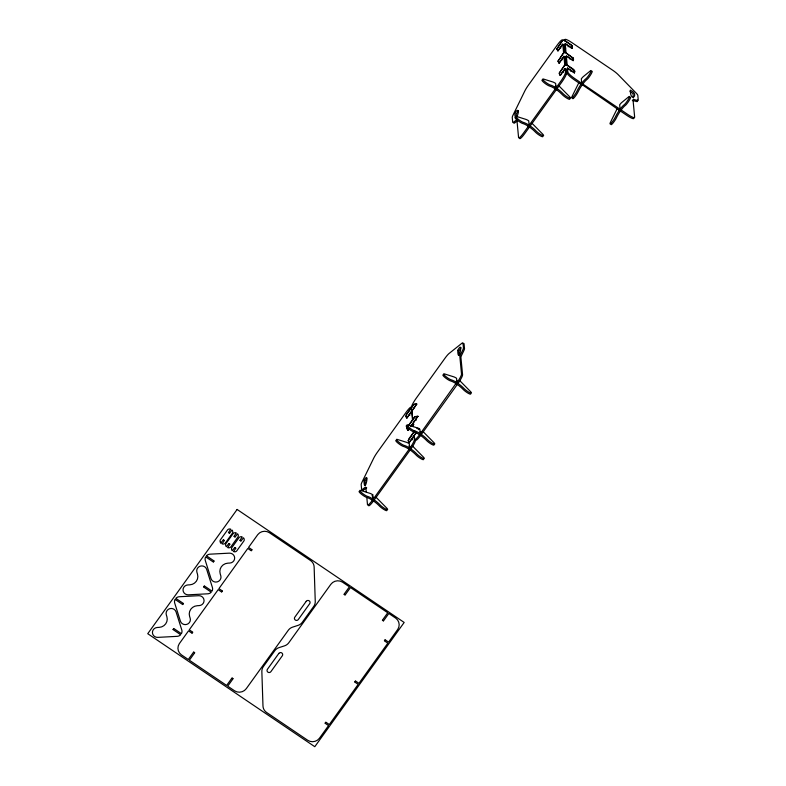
<?xml version="1.0" encoding="UTF-8"?>
<svg xmlns="http://www.w3.org/2000/svg" width="786" height="786" viewBox="0 0 786 786"><rect width="100%" height="100%" fill="white"/><g stroke="black" fill="none" stroke-linecap="round" stroke-linejoin="round"><path stroke-width="1.18" d="M572.355 47.455L572.336 46.688M573.485 58.94L573.279 60.601M573.515 59.716L573.416 58.498M574.645 71.202L574.438 72.862M407.187 427.496L407.158 428.655M407.148 428.223L407.521 426.788M408.307 440.484L414.782 430.905M557.077 48.811L562.196 40.774A1.7 1.651 -5.4 0 1 564.584 40.322L571.343 44.9L572.296 46.551M558.237 61.072L563.356 53.026A1.7 1.651 -5.4 0 1 565.743 52.583L573.308 58.39M559.396 73.334L559.436 72.597M572.326 47.15L572.12 48.339M574.645 71.664L574.379 72.951L567.492 68.294L566.745 69.335L567.099 73.147A8.508 1.543 35.7 0 0 574.026 79.651L580.982 84.357L581.738 83.316L581.316 78.875A5.099 0.786 -55.9 0 1 583.291 76.635L590.473 70.769A5.099 0.786 -55.9 0 1 590.119 73.186A5.099 0.786 -55.9 0 1 585.992 78.688L585.285 79.258A8.508 1.317 -55.9 0 0 577.572 89.977L576.944 91.264A5.099 0.786 -55.9 0 1 572.847 97.189A5.099 0.786 -55.9 0 1 572.179 96.206L578.673 83.07A5.099 0.786 -55.9 0 1 578.84 82.727M557.146 48.388L562.226 41.078A1.7 1.651 -5.4 0 1 564.613 40.636L571.943 45.765M558.306 60.65L563.385 53.34M559.465 72.911L564.515 65.287M415.607 419.822L416.167 420.314M372.829 497.145L373.733 497.518M568.435 45.863L565.586 43.751M415.519 419.586L416.718 417.916M559.603 72.538L564.545 65.602A1.7 1.651 -5.4 0 1 566.932 65.159L574.468 70.652M412.395 445.996A5.099 0.924 35.7 0 1 413.289 446.831L423.379 457.059A5.099 0.924 35.7 0 1 422.809 458.267A5.099 0.924 35.7 0 1 416.924 454.092L415.941 453.09A8.508 1.543 35.7 0 0 404.947 445.652L404.033 445.367A5.099 0.924 35.7 0 1 398.188 441.614A5.099 0.924 35.7 0 1 397.294 439.413L406.696 442.371A5.099 0.924 35.7 0 1 409.418 443.785L409.093 446.762M516.795 117.094C522.14 104.558 511.539 112.388 516.019 118.057M560.634 46.875L557.962 50.933L562.796 44.222L563.867 44.94L564.574 52.416M560.939 46.453L562.462 44.33M563.257 45.794L563.867 44.94M565.134 52.289L564.427 44.822L565.173 43.77L572.061 48.427L569.044 46.099M568.16 46.806L568.651 45.883M565.733 64.668L565.026 57.201L563.955 56.474L559.121 63.194L562.098 58.714M562.403 58.292L563.926 56.17M566.293 64.54L565.586 57.073L566.333 56.032L573.22 60.689L570.636 58.645M564.682 61.603L566.254 60.335M220.837 542.988L223.322 539.727M228.441 532.594L230.75 529.204A3.144 3.056 -5.4 0 0 229.365 528.978L228.687 529.116A2.299 2.23 -5.4 0 0 227.518 529.951L220.444 539.795A2.27 2.201 -5.4 0 0 220.041 540.925L220.218 542.026M569.437 58.901L569.86 58.37M224.393 540.444L222.084 543.833A3.144 3.056 -5.4 0 0 223.47 544.059L224.148 543.922A2.299 2.23 -5.4 0 0 225.317 543.097L232.391 533.242A2.27 2.201 -5.4 0 0 232.794 532.122L232.617 531.022A3.193 3.105 -5.4 0 0 231.998 530.059L229.522 533.321M561.45 73.481L560.28 75.456L565.114 68.736L566.185 69.463L566.549 73.275A8.508 1.317 -55.9 0 1 562 81.793L557.117 88.582L556.046 87.855L555.623 83.414A5.099 0.924 35.7 0 0 552.912 81.999L543.509 79.052A5.099 0.924 35.7 0 0 544.403 81.243A5.099 0.924 35.7 0 0 550.239 84.996L551.163 85.281A8.508 1.543 35.7 0 1 562.147 92.719L563.14 93.721A5.099 0.924 35.7 0 0 569.025 97.896A5.099 0.924 35.7 0 0 569.595 96.688L559.504 86.46A5.099 0.924 35.7 0 0 558.61 85.625M561.744 73.069L563.562 70.543M563.867 70.121L564.78 68.854M565.576 70.308L566.185 69.463M555.289 86.401L555.8 85.654M182.883 604.375L183.344 603.736M213.487 561.833L213.949 561.194M565.507 74.336L566.136 73.452M528.31 125.475L528.389 126.31L523.505 133.099A8.508 1.317 -55.9 0 1 518.583 137.658L516.942 120.287A8.508 1.317 -55.9 0 0 515.852 120.435L513.798 122.066A8.508 1.317 -55.9 0 1 512.698 122.213L512.256 117.507A8.508 1.317 -55.9 0 1 513.12 114.933L524.694 91.225A8.508 1.317 -55.9 0 1 528.526 84.986L557.343 44.93A8.508 1.317 -55.9 0 1 562.403 40.096L562.491 41.049M555.299 88.906L556.37 89.624L530.206 125.996L529.135 125.269L555.299 88.906L555.162 87.511M556.046 87.855L560.929 81.066A8.508 1.317 -55.9 0 0 565.468 72.548L565.114 68.736M228.864 543.48L226.388 546.742A3.193 3.105 -5.4 0 1 225.769 545.779L225.592 544.678A2.27 2.201 -5.4 0 1 225.985 543.548L233.069 533.704A2.299 2.23 -5.4 0 1 234.238 532.879L234.916 532.741A3.144 3.056 -5.4 0 1 236.301 532.967L233.992 536.347M229.934 544.197L227.635 547.587A3.144 3.056 -5.4 0 0 229.021 547.813L229.699 547.675A2.299 2.23 -5.4 0 0 230.868 546.85L237.942 536.995A2.27 2.201 -5.4 0 0 238.345 535.875L238.168 534.775A3.193 3.105 -5.4 0 0 237.549 533.802L235.063 537.074M570.597 71.162L570.99 70.416M173.146 629.331L173.608 628.692M203.751 586.788L204.203 586.15M234.778 547.478L232.302 550.74A3.193 3.105 -5.4 0 1 231.683 549.778L231.506 548.677A2.27 2.201 -5.4 0 1 231.899 547.547L238.983 537.703A2.299 2.23 -5.4 0 1 240.152 536.877L240.83 536.74A3.144 3.056 -5.4 0 1 242.216 536.966L239.907 540.346M235.849 548.206L233.55 551.585A3.144 3.056 -5.4 0 0 234.935 551.811L235.613 551.674A2.299 2.23 -5.4 0 0 236.782 550.848L243.857 541.004A2.27 2.201 -5.4 0 0 244.259 539.874L244.082 538.774A3.193 3.105 -5.4 0 0 243.464 537.811L240.978 541.073M582.053 85.084L582.809 84.043L620.085 109.264L619.339 110.305L582.004 84.534M192.148 633.015L192.599 632.376M221.79 591.809L222.251 591.17M251.432 550.593L251.893 549.954M193.661 652.026L188.286 659.493L181.32 654.787A8.508 8.263 -5.4 0 1 179.316 643.665L188.522 630.863L192 633.221M194.731 652.753L189.357 660.22L226.633 685.441L232.008 677.974M633.919 118.273A8.508 1.543 35.7 0 1 627.366 115.739L620.409 111.032L621.156 109.981L628.122 114.687A8.508 1.543 35.7 0 0 634.666 117.232L633.025 99.861A8.508 1.543 35.7 0 1 634.302 99.586L636.984 100.392A8.508 1.543 35.7 0 0 638.261 100.127L637.819 95.411A8.508 1.543 35.7 0 0 636.316 93.259L618.277 74.758A8.508 1.543 35.7 0 0 612.628 70.18L571.56 42.405A8.508 1.543 35.7 0 0 564.79 39.654L564.918 41.078M409.545 414.035L406.873 418.083L411.707 411.373L412.562 420.343M409.85 413.613L411.677 411.068L411.589 410.115M408.189 425.855L414.851 416.649L417.828 416.197M408.553 425.688L414.88 416.953L417.857 416.501M408.897 428.792L408.032 430.345L409.231 428.684M410.705 426.297L412.228 424.175M413.092 422.976L415.224 420.009M417.022 417.504L417.916 416.256L413.122 423.29L413.397 426.277M410.734 426.601L412.866 423.634L413.927 424.352M233.078 678.691L227.704 686.168L234.67 690.874A8.508 8.263 -5.4 0 0 246.293 688.644L288.295 630.254A8.508 8.263 -5.4 0 1 292.618 627.13L298.002 625.391A8.508 8.263 -5.4 0 0 302.325 622.257L313.722 606.419A8.508 8.263 -5.4 0 0 315.255 601.398L314.135 567.001A8.508 8.263 -5.4 0 0 310.519 560.516L269.451 532.741A8.508 8.263 -5.4 0 0 257.769 534.608L248.563 547.4L252.041 549.758M414.419 431.072L408.681 439.05L408.317 440.917M413.996 435.582L409.192 442.606L414.026 435.896L414.389 439.708A8.508 1.317 -55.9 0 1 409.85 448.226L410.911 448.944A8.508 1.317 -55.9 0 0 415.45 440.425L415.401 439.944M414.556 434.815L416.079 432.693M418.476 429.353L419.076 428.517L417.14 428.301M416.413 432.585L414.281 435.552L414.635 439.354A8.508 1.317 -55.9 0 0 419.547 434.746L420.608 435.464A8.508 1.317 -55.9 0 1 415.696 440.072L415.647 439.6M418.506 429.657L419.076 428.517M371.994 495.799L372.741 494.767A5.099 0.924 35.7 0 0 370.019 493.362L360.617 490.405A5.099 0.924 35.7 0 0 361.511 492.596A5.099 0.924 35.7 0 0 367.357 496.349L368.27 496.644A8.508 1.543 35.7 0 1 379.265 504.072L380.247 505.074A5.099 0.924 35.7 0 0 386.132 509.249A5.099 0.924 35.7 0 0 386.702 508.051L376.612 497.823A5.099 0.924 35.7 0 0 376.042 497.273M456.273 381.171L456.921 380.62M409.093 449.278L410.154 449.985L374.224 499.935L373.173 499.218L409.093 449.278L409.015 448.442M456.224 383.755L457.285 384.472L421.355 434.412L420.304 433.695L456.175 383.204M344.032 594.285L349.397 586.818L342.441 582.112A8.508 8.263 -5.4 0 0 330.818 584.342L288.816 642.722A8.508 8.263 -5.4 0 1 284.493 645.856L279.109 647.595A8.508 8.263 -5.4 0 0 274.786 650.729L263.389 666.567A8.508 8.263 -5.4 0 0 261.856 671.588L262.976 705.985A8.508 8.263 -5.4 0 0 266.592 712.47L307.66 740.245A8.508 8.263 -5.4 0 0 319.342 738.378L328.548 725.586L325.07 723.228M345.103 595.012L350.477 587.545L387.753 612.766L382.379 620.233M383.45 620.96L388.824 613.483L395.79 618.199A8.508 8.263 -5.4 0 1 397.795 629.321L388.589 642.113L385.111 639.765M325.217 723.032L325.679 722.393M354.859 681.816L355.321 681.177M384.511 640.61L384.963 639.971M563.984 48.359L565.684 48.113M563.945 48.761L565.389 48.211M564.82 61.062L565.566 60.139M561.479 59.638L561.882 60.119M414.419 407.512L414.605 407.777M366.679 478.654L365.058 481.396L365.421 485.276M518.367 110.905L516.225 113.999L516.373 116.652M461.009 347.746L458.828 350.939L459.211 355.557M417.17 428.616L419.017 428.763M560.516 47.278L560.811 47.917M416.668 403.935L413.691 404.387L406.362 414.527L405.969 416.089L406.784 418.024M416.698 404.24L414.851 404.092L413.465 404.986L406.391 414.831L406.087 416.845M630.038 91.373L633.005 93.622L633.428 97.857M562.835 71.801L563.208 72.489M411.746 438.952L412.286 439.757M420.146 431.553L420.942 432.064M567.178 56.307L570.204 58.361M565.586 57.073L566.451 57.663M567.463 67.979L571.795 70.907M572.218 71.192L574.35 72.636M581.738 83.316L574.772 78.61A8.508 1.543 35.7 0 1 567.856 72.096L567.492 68.294M528.389 126.31L529.459 127.037L524.576 133.826A8.508 1.317 -55.9 0 1 519.654 138.385M459.525 380.483A5.099 0.924 35.7 0 1 460.419 381.318L470.509 391.546A5.099 0.924 35.7 0 1 469.94 392.745A5.099 0.924 35.7 0 1 464.054 388.569L463.072 387.567A8.508 1.543 35.7 0 0 452.078 380.139L451.164 379.844A5.099 0.924 35.7 0 1 445.318 376.101A5.099 0.924 35.7 0 1 444.424 373.9L453.827 376.858A5.099 0.924 35.7 0 1 456.548 378.262L456.98 382.713L458.032 383.43A8.508 1.317 -55.9 0 0 462.571 374.834L460.93 357.463A8.508 1.317 -55.9 0 1 461.795 354.899L463.642 351.106A8.508 1.317 -55.9 0 0 464.506 348.532L464.064 343.816A8.508 1.317 -55.9 0 0 463.2 343.796M409.879 415.175L409.427 414.438M372.338 499.424L373.478 500.977A8.508 1.317 -55.9 0 1 368.555 505.526M344.239 594.432L344.887 594.874M382.585 620.38L383.244 620.822M228.657 532.731L229.306 533.173M234.199 536.484L234.857 536.926M240.113 540.493L240.771 540.935M251.284 550.799L247.806 548.451L218.921 588.616L222.399 590.964M384.364 640.806L387.842 643.164L358.947 683.329L355.469 680.971M223.529 539.864L224.177 540.306M229.08 543.617L229.728 544.059M234.985 547.616L235.643 548.058M214.097 560.988L206.433 555.81A5.099 4.952 -5.4 0 1 209.941 554.179L229.316 553.157A5.099 4.952 -5.4 0 1 234.66 557.834A5.099 4.952 -5.4 0 1 229.817 563.051L227.92 563.149A8.508 8.263 -5.4 0 0 220.208 573.868L220.768 575.627A5.099 4.952 -5.4 0 1 217.388 581.846A5.099 4.952 -5.4 0 1 211.012 578.594L205.323 560.615A5.099 4.952 -5.4 0 1 205.677 556.852L213.34 562.039M221.642 592.005L218.164 589.657L189.269 629.822L192.747 632.17M354.712 682.022L358.19 684.37L329.305 724.535L325.826 722.187M204.35 585.943L212.014 591.131A5.099 4.952 -5.4 0 0 212.377 587.368L206.679 569.388A5.099 4.952 -5.4 0 0 200.312 566.136A5.099 4.952 -5.4 0 0 196.932 572.355L197.483 574.114A8.508 8.263 -5.4 0 1 189.77 584.833L187.883 584.931A5.099 4.952 -5.4 0 0 183.03 590.148A5.099 4.952 -5.4 0 0 188.385 594.825L207.75 593.803A5.099 4.952 -5.4 0 0 211.267 592.172L203.603 586.995M183.492 603.53L175.828 598.352A5.099 4.952 -5.4 0 1 179.346 596.731L198.711 595.7A5.099 4.952 -5.4 0 1 204.055 600.376A5.099 4.952 -5.4 0 1 199.212 605.593L197.315 605.701A8.508 8.263 -5.4 0 0 189.603 616.411L190.163 618.179A5.099 4.952 -5.4 0 1 186.783 624.389A5.099 4.952 -5.4 0 1 180.407 621.137L174.718 603.157A5.099 4.952 -5.4 0 1 175.072 599.394L182.735 604.581M173.745 628.486L181.409 633.673A5.099 4.952 -5.4 0 0 181.772 629.91L176.074 611.93A5.099 4.952 -5.4 0 0 169.707 608.678A5.099 4.952 -5.4 0 0 166.327 614.898L166.878 616.656A8.508 8.263 -5.4 0 1 159.175 627.375L157.279 627.474A5.099 4.952 -5.4 0 0 152.435 632.691A5.099 4.952 -5.4 0 0 157.78 637.377L177.145 636.346A5.099 4.952 -5.4 0 0 180.662 634.715L172.999 629.537M193.867 652.164L194.525 652.606M232.224 678.112L232.872 678.554M573.102 58.026L565.773 52.898A1.7 1.651 -5.4 0 0 563.405 53.31M557.844 50.569L557.323 49.813M557.873 50.874L557.146 49.38M559.003 62.821L558.482 62.074M559.033 63.135L558.306 61.642M560.163 75.083L559.642 74.336M560.192 75.397L559.465 73.904M406.755 417.72L406.234 416.963M407.914 429.981L407.394 429.225M407.944 430.286L407.217 428.792M409.074 442.243L408.376 441.054M409.103 442.547L408.288 440.612M572.12 45.824L572.355 46.993M573.279 58.076L573.446 58.803M574.605 71.064L573.662 69.423L566.903 64.845A1.7 1.651 -5.4 0 0 564.535 65.258M557.058 48.938L557.176 49.695M558.217 61.2L558.335 61.956M559.377 73.462L559.494 74.218M407.128 428.35L407.246 429.107M574.576 70.76L574.674 71.516M637.397 99.989L637.515 101.168A8.508 1.543 35.7 0 1 636.238 101.443L633.555 100.637A8.508 1.543 35.7 0 0 632.327 100.647M620.351 110.472L620.409 111.032M620.085 109.264L619.673 104.813A5.099 0.786 -55.9 0 1 621.647 102.583L628.829 96.707A5.099 0.786 -55.9 0 1 628.476 99.124A5.099 0.786 -55.9 0 1 624.339 104.626L623.642 105.206A8.508 1.317 -55.9 0 0 615.929 115.925L615.291 117.202A5.099 0.786 -55.9 0 1 611.203 123.137A5.099 0.786 -55.9 0 1 610.525 122.154L617.02 109.008A5.099 0.786 -55.9 0 1 617.393 108.301M619.28 109.745L619.339 110.305M580.933 83.807L580.982 84.357M565.173 43.77L566.028 52.731M566.333 56.032L567.187 64.992M562.796 44.222L563.641 53.183M563.955 56.474L564.8 65.444M557.038 87.747L557.117 88.582M530.157 125.436L530.206 125.996M529.135 125.269L528.713 120.818A5.099 0.924 35.7 0 0 526.001 119.413L516.598 116.456A5.099 0.924 35.7 0 0 517.493 118.657A5.099 0.924 35.7 0 0 523.329 122.4L524.252 122.695A8.508 1.543 35.7 0 1 535.246 130.122L536.229 131.124A5.099 0.924 35.7 0 0 542.114 135.3A5.099 0.924 35.7 0 0 542.684 134.101L532.594 123.874A5.099 0.924 35.7 0 0 531.7 123.038M457.933 382.32L458.032 383.43M421.276 433.577L421.355 434.412M420.304 433.695L419.871 429.254A5.099 0.924 35.7 0 0 417.15 427.849L407.747 424.892A5.099 0.924 35.7 0 0 408.641 427.083A5.099 0.924 35.7 0 0 414.487 430.836L415.401 431.131A8.508 1.543 35.7 0 1 426.395 438.559L427.378 439.561A5.099 0.924 35.7 0 0 433.263 443.736A5.099 0.924 35.7 0 0 433.833 442.528L423.742 432.3A5.099 0.924 35.7 0 0 422.495 431.17M411.618 407.384L411.569 406.912A8.508 1.317 -55.9 0 1 416.266 398.168L445.082 358.111A8.508 1.317 -55.9 0 1 449.061 353.494L461.913 343.246A8.508 1.317 -55.9 0 1 463.003 343.109L463.445 347.815A8.508 1.317 -55.9 0 1 462.59 350.389L460.734 354.181A8.508 1.317 -55.9 0 0 459.869 356.746L461.52 374.116A8.508 1.317 -55.9 0 1 456.98 382.713M411.844 409.771L411.933 410.724L416.757 403.994L411.962 411.029L412.807 419.989M411.461 408.691L411.324 407.256A8.508 1.317 -55.9 0 0 406.254 412.09L377.437 452.147A8.508 1.317 -55.9 0 0 373.605 458.385L362.032 482.093A8.508 1.317 -55.9 0 0 361.177 484.657L361.619 489.373A8.508 1.317 -55.9 0 0 362.71 489.226L364.763 487.585A8.508 1.317 -55.9 0 1 365.854 487.448L366.266 491.79M412.866 423.634L413.151 426.621M413.574 431.101L413.721 432.595M410.773 447.558L410.911 448.944M409.634 446.006L409.85 448.226M372.741 494.767L373.173 499.218M366.885 498.304L367.504 504.818A8.508 1.317 -55.9 0 0 372.417 500.26M362.621 489.501L362.68 490.091A8.508 1.317 -55.9 0 0 363.771 489.943L365.824 488.303A8.508 1.317 -55.9 0 1 366.728 487.87M559.367 73.019L559.406 73.766M558.207 60.758L558.247 61.505M557.048 48.496L557.087 49.253M220.984 543.087A3.144 3.056 -5.4 0 1 220.375 542.134M515.842 117.497A5.099 0.924 35.7 0 0 516.736 119.698A5.099 0.924 35.7 0 0 522.582 123.451L523.496 123.736A8.508 1.543 35.7 0 1 534.49 131.174L535.472 132.176A5.099 0.924 35.7 0 0 540.709 136.027A5.099 0.924 35.7 0 0 542.684 136.027M513.779 122.94A8.508 1.317 -55.9 0 0 514.869 122.793L516.923 121.152A8.508 1.317 -55.9 0 1 517.552 120.759M569.595 98.623A5.099 0.924 35.7 0 1 567.62 98.614A5.099 0.924 35.7 0 1 562.383 94.762L561.4 93.76A8.508 1.543 35.7 0 0 550.406 86.332L549.493 86.038A5.099 0.924 35.7 0 1 543.647 82.294A5.099 0.924 35.7 0 1 542.753 80.093M591.544 71.497A5.099 0.786 -55.9 0 1 591.19 73.904A5.099 0.786 -55.9 0 1 587.063 79.415L586.356 79.985A8.508 1.317 -55.9 0 0 578.653 90.704L578.015 91.991A5.099 0.786 -55.9 0 1 574.399 97.395A5.099 0.786 -55.9 0 1 572.788 98.034M564.152 40.44A8.508 1.543 35.7 0 1 565.154 40.44M611.135 123.972A5.099 0.786 -55.9 0 0 612.756 123.333A5.099 0.786 -55.9 0 0 616.371 117.929L617 116.642A8.508 1.317 -55.9 0 1 624.713 105.923L625.42 105.353A5.099 0.786 -55.9 0 0 629.547 99.851A5.099 0.786 -55.9 0 0 629.9 97.435M386.388 509.544A5.099 0.924 35.7 0 1 385.081 510.134A5.099 0.924 35.7 0 1 379.51 506.105L378.518 505.103A8.508 1.543 35.7 0 0 367.534 497.676L366.61 497.381A5.099 0.924 35.7 0 1 361.088 493.903A5.099 0.924 35.7 0 1 359.487 491.348M423.389 458.975A5.099 0.924 35.7 0 1 421.414 458.975A5.099 0.924 35.7 0 1 416.187 455.123L415.195 454.121A8.508 1.543 35.7 0 0 404.21 446.684L403.287 446.399A5.099 0.924 35.7 0 1 397.451 442.646A5.099 0.924 35.7 0 1 396.557 440.455M443.687 374.932A5.099 0.924 35.7 0 0 444.581 377.133A5.099 0.924 35.7 0 0 450.417 380.876L451.341 381.171A8.508 1.543 35.7 0 1 462.325 388.598L463.318 389.601A5.099 0.924 35.7 0 0 468.544 393.452A5.099 0.924 35.7 0 0 470.519 393.462M406.617 425.825A5.099 0.924 35.7 0 0 408.219 428.39A5.099 0.924 35.7 0 0 413.741 431.868L414.664 432.162A8.508 1.543 35.7 0 1 425.648 439.59L426.641 440.592A5.099 0.924 35.7 0 0 431.868 444.444A5.099 0.924 35.7 0 0 433.843 444.454M363.997 480.678C364.321 496.29 370.452 468.515 363.997 480.678M457.737 350.369C458.041 365.991 464.241 338.147 457.737 350.369M630.313 90.292C630.401 103.693 640.05 94.241 630.333 90.262M237.117 509.456L147.739 633.703L314.793 746.7L404.171 622.453L237.117 509.456M306.216 601.339L294.819 617.177A2.122 2.063 -5.4 0 0 295.34 620.056A2.122 2.063 -5.4 0 0 298.297 619.535L309.694 603.687A2.122 2.063 -5.4 0 0 309.173 600.818A2.122 2.063 -5.4 0 0 306.216 601.339M278.814 653.451L267.417 669.289A2.122 2.063 -5.4 0 0 267.938 672.168A2.122 2.063 -5.4 0 0 270.895 671.647L282.292 655.809A2.122 2.063 -5.4 0 0 281.771 652.93A2.122 2.063 -5.4 0 0 278.814 653.451"/></g></svg>
